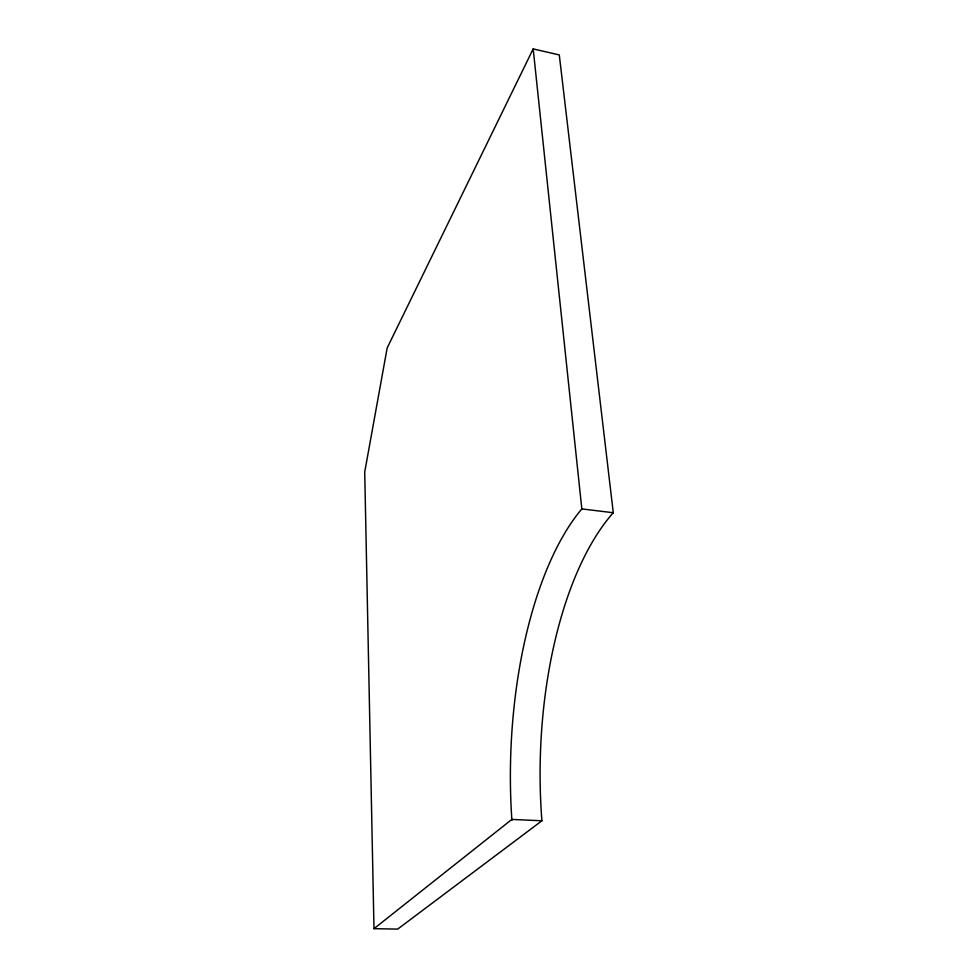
<?xml version="1.0" encoding="UTF-8"?>
<svg xmlns="http://www.w3.org/2000/svg" width="978" height="978" viewBox="0 0 978 978"><rect width="100%" height="100%" fill="white"/><g stroke="black" fill="none" stroke-linecap="round" stroke-linejoin="round"><path stroke-width="1.47" d="M533.181 48.9L387.166 347.96L364.721 472.032L373.987 928.672L397.691 929.1L541.91 820.774A275.759 122.91 -88.1 0 1 613.279 512.729L559.282 54.939L533.181 48.9L581.824 508.915A278.155 117.446 -87.8 0 0 511.836 819.43L511.91 820.346M373.987 928.672L511.836 819.43L541.91 820.774M581.824 508.915L613.279 512.741"/></g></svg>
